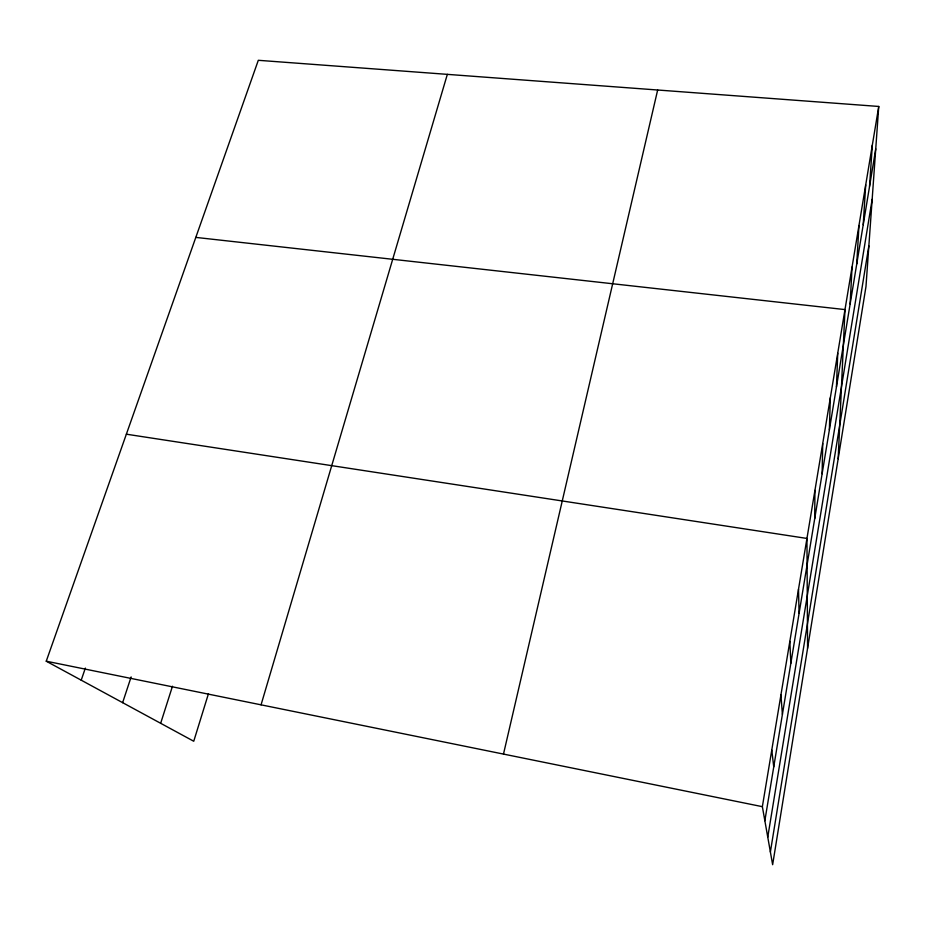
<?xml version="1.0" encoding="UTF-8"?>
<svg xmlns="http://www.w3.org/2000/svg" width="925" height="925" viewBox="0 0 925 925"><rect width="100%" height="100%" fill="white"/><g stroke="black" fill="none" stroke-linecap="round" stroke-linejoin="round"><path stroke-width="1.39" d="M814.694 518.728L814.937 490.377M822.117 473.773L822.73 443.514M829.367 429.847L830.326 397.785M836.443 386.939L837.749 353.153M838.166 458.788L844.987 309.586L195.811 237.401M850.133 304.013L852.052 267.048M856.747 263.937L858.967 225.503M863.222 224.74L865.707 184.907M869.546 186.387L872.31 145.237M878.75 106.456L865.973 286.577L772.641 864.702L762.362 806.669L878.75 106.456L258.306 60.298L46.25 661.202L193.741 741.249L208.449 693.738M770.386 851.971L868.853 245.888M767.762 837.137L872.159 199.338M764.859 820.729L875.744 148.867M503.489 754.083L657.663 90.002M261.058 704.838L447.342 74.358M160.661 723.292L172.478 686.246M122.632 702.653L131.13 676.927M81.215 680.176L85.354 668.093M126.367 434.195L806.947 538.442L807.571 648.344M46.25 661.202L762.362 806.669M771.774 750.071L773.739 766.86M780.92 695.01L782.4 714.389M789.834 641.418L790.84 663.248M798.506 589.248L799.073 613.402"/></g></svg>
